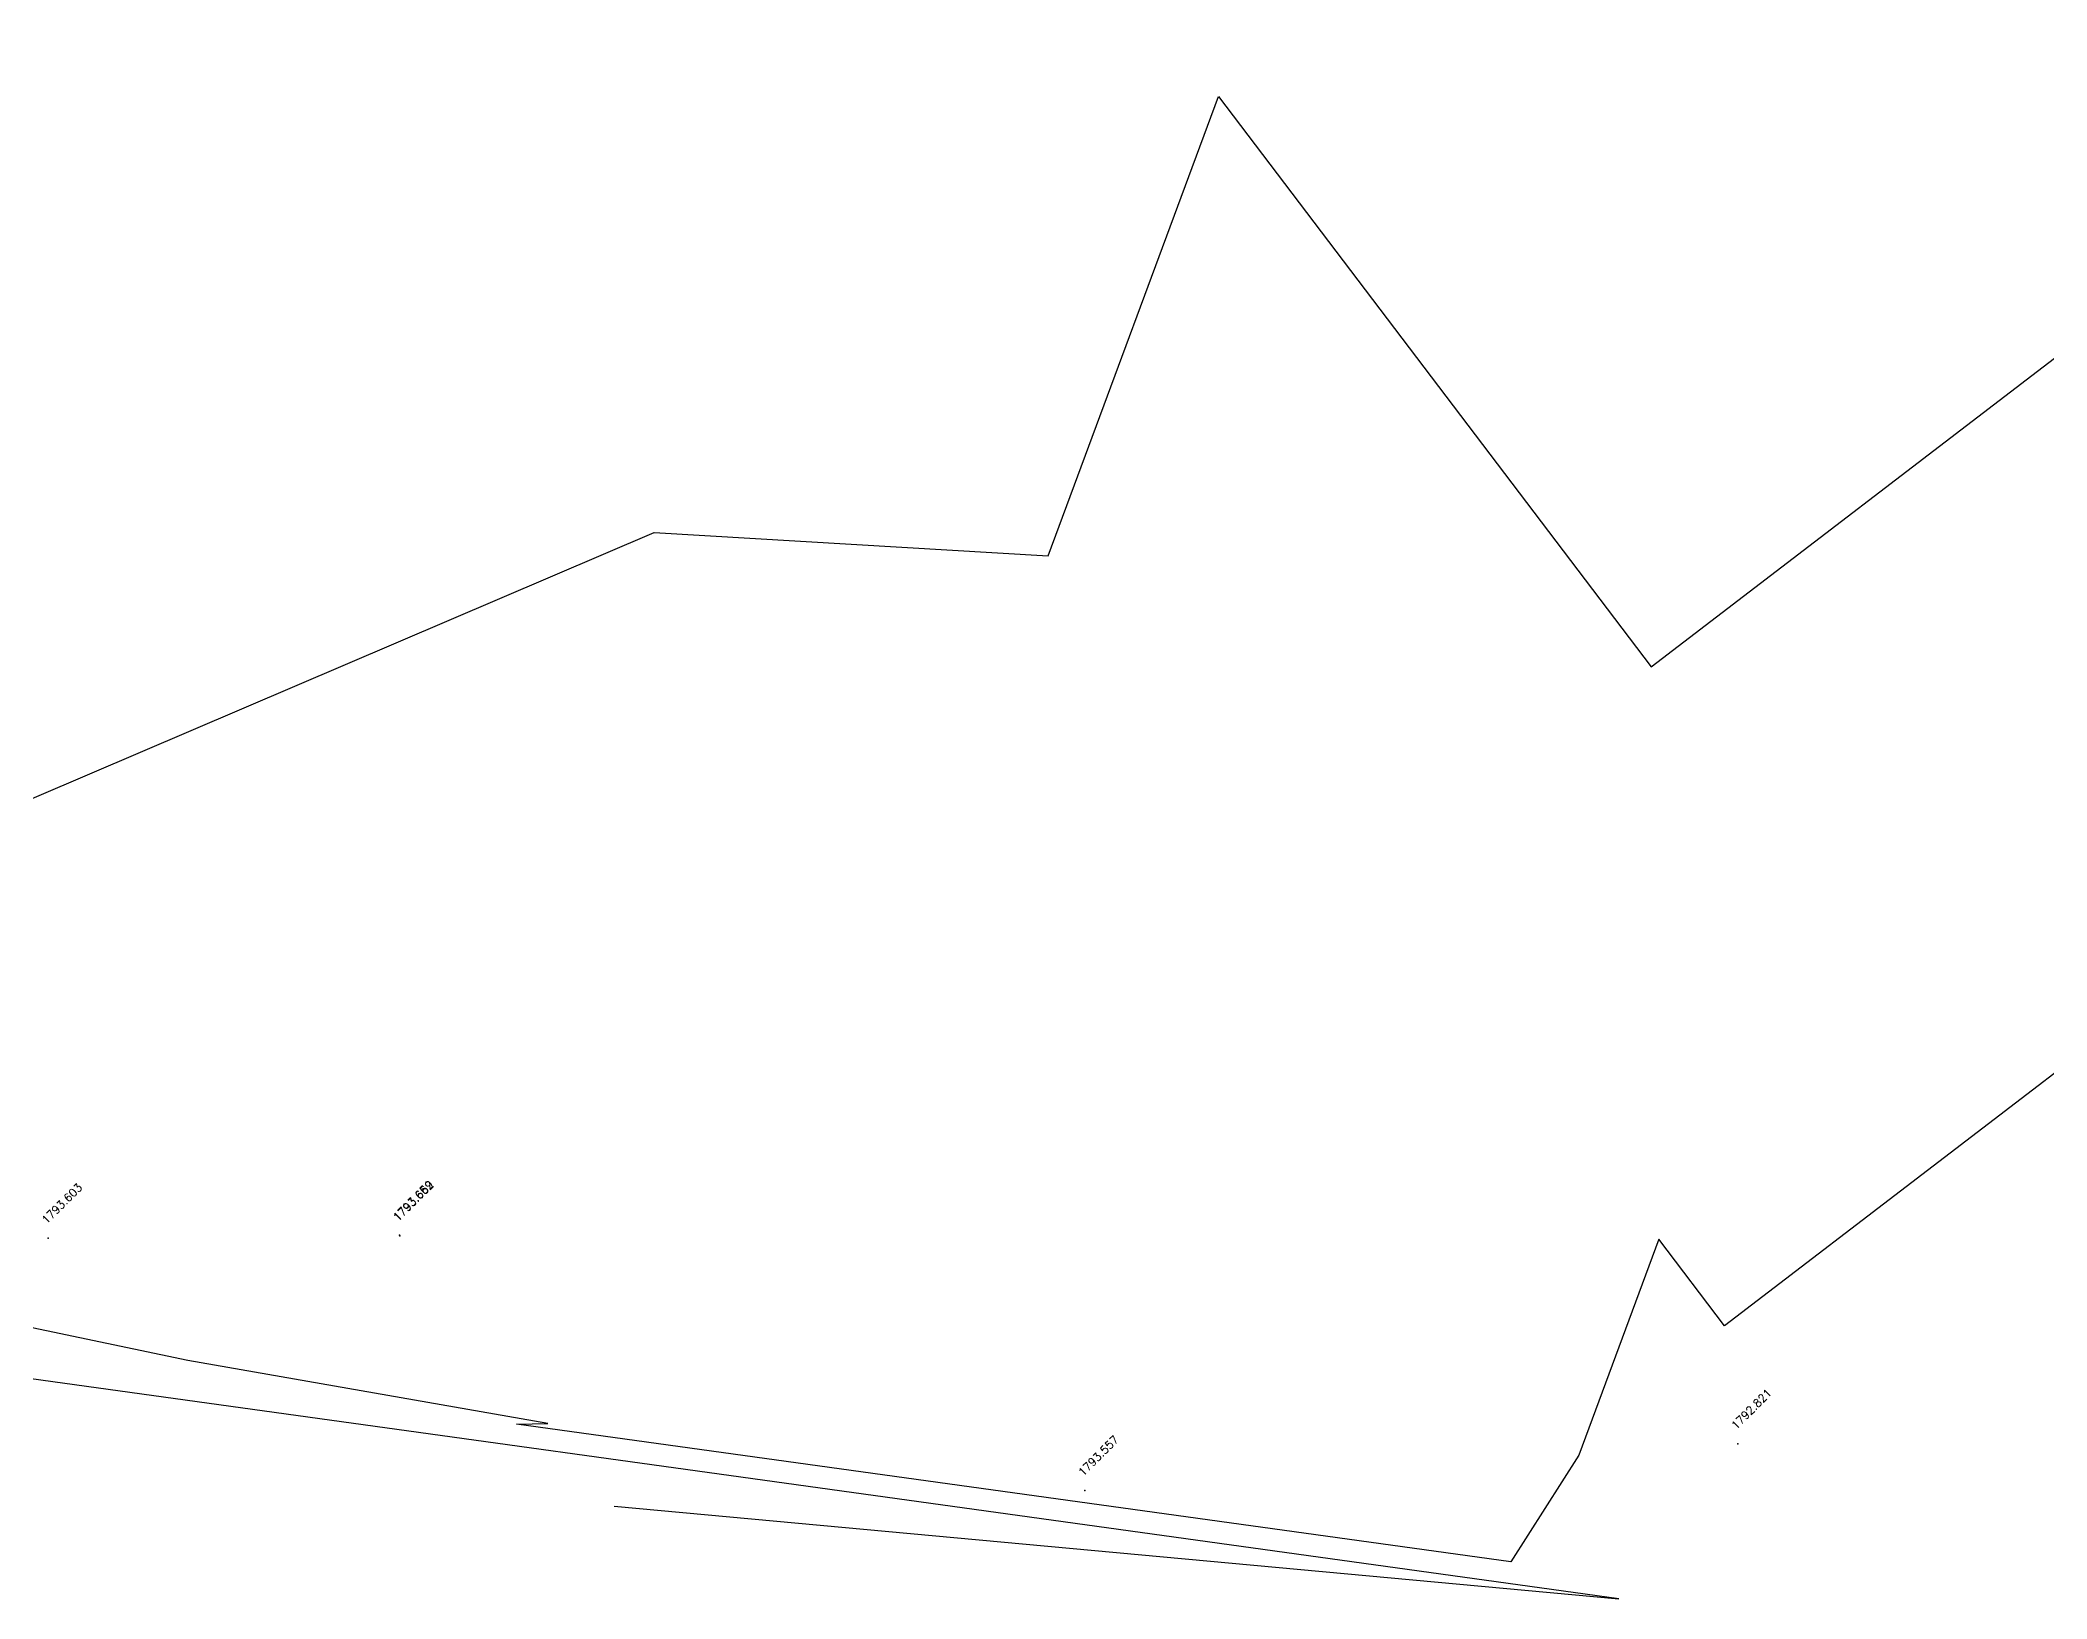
# Model space of a CAD drawing. Header units: inches. Extents: x 9956484 to 9957113, y 272553 to 273016.
# Drawn here: x 9956834.3 to 9956897, y 272556.9 to 272605.6 of the extents above; entities that cross this region are included whole.
import ezdxf
from ezdxf.enums import TextEntityAlignment as Align

# ---------------------------------------------------------------- set-up
doc = ezdxf.new("R2010")
doc.units = ezdxf.units.IN
doc.header["$MEASUREMENT"] = 0
for name, color, linetype in [('Contour', 4, 'Continuous'), ('Points', 7, 'Continuous'), ('Points-ELV', 6, 'Continuous'), ('Points-NUM', 4, 'Continuous'), ('Points-TXT', 3, 'Continuous')]:
    doc.layers.add(name, color=color, linetype=linetype)
doc.styles.add('romans', font='romans.shx')

# ---------------------------------------------------------------- blocks, each defined once
blk = doc.blocks.new('POINTS')
at = {"layer": 'Points'}
blk.add_line((0, 0), (0, 0), dxfattribs=at)
blk.add_point((0, 0), dxfattribs=at)
at = {"layer": 'Points-ELV', "style": 'romans'}
blk.add_attdef('ELEV', text='', height=1, rotation=45, dxfattribs=at).set_placement((0, 0), align=Align.BOTTOM_LEFT)
at = {"layer": 'Points-NUM', "style": 'romans'}
blk.add_attdef('PTNUM', text='', height=1, dxfattribs=at).set_placement((0, 0), align=Align.BOTTOM_RIGHT)
at = {"layer": 'Points-TXT', "style": 'romans'}
blk.add_attdef('DESC', text='', height=1, dxfattribs=at).set_placement((0, 0), align=Align.BOTTOM_RIGHT)

msp = doc.modelspace()

# ---------------------------------------------------------------- linework, layer by layer
at = {"layer": 'Contour'}
for points, elevation in [([(9956809.433, 272667.283), (9956810.751, 272653.563), (9956808.043, 272652.952), (9956808.329, 272651.82), (9956805.085, 272636.407), (9956811.742, 272651.2), (9956836.979, 272640.32), (9956844.485, 272637.328), (9956846.396, 272636.259), (9956846.542, 272634.826), (9956841.015, 272630.745), (9956821.193, 272604.377), (9956817.158, 272600.303), (9956822.445, 272602.053), (9956830.618, 272583.016), (9956831.179, 272581.498), (9956832.591, 272581.277), (9956853.469, 272590.198), (9956865.779, 272589.472), (9956871.094, 272603.819), (9956884.614, 272586.005), (9956897.703, 272596.016)], 1794), ([(9956852.221, 272559.795), (9956883.603, 272556.896), (9956817.309, 272566.08), (9956820.019, 272566.115), (9956788.584, 272571.635), (9956774.341, 272574.622), (9956785.023, 272588.36), (9956783.181, 272598.893), (9956781.501, 272599), (9956774.658, 272610.168), (9956775.733, 272611.153), (9956774.3, 272613.54), (9956767.961, 272614.791), (9956772.988, 272626.381), (9956774.352, 272646.129), (9956776.343, 272646.421), (9956778.852, 272659.751)], 1792), ([(9956906.995, 272580.79), (9956886.907, 272565.425), (9956884.854, 272568.129), (9956882.356, 272561.386), (9956880.232, 272558.053), (9956849.171, 272562.355), (9956850.14, 272562.368), (9956838.895, 272564.343), (9956803.317, 272571.804)], 1793)]:
    msp.add_lwpolyline(points, dxfattribs=dict(at, elevation=elevation))

# ---------------------------------------------------------------- block references
at = {"layer": 'Points', "linetype": 'Continuous'}
ref = msp.add_blockref('POINTS', (9956834.539, 272568.158, 1793.603), dxfattribs=at)
ref.add_attrib('ELEV', '1793.603', dxfattribs={"layer": 'Points-ELV', "height": 0.25, "rotation": 45, "style": 'romans'}).set_placement((9956834.539, 272568.533, 1793.603), align=Align.BOTTOM_LEFT)
ref = msp.add_blockref('POINTS', (9956845.509, 272568.25, 1793.659), dxfattribs=at)
ref.add_attrib('ELEV', '1793.659', dxfattribs={"layer": 'Points-ELV', "height": 0.25, "rotation": 45, "style": 'romans'}).set_placement((9956845.509, 272568.625, 1793.659), align=Align.BOTTOM_LEFT)
ref = msp.add_blockref('POINTS', (9956845.517, 272568.237, 1793.662), dxfattribs=at)
ref.add_attrib('ELEV', '1793.662', dxfattribs={"layer": 'Points-ELV', "height": 0.25, "rotation": 45, "style": 'romans'}).set_placement((9956845.517, 272568.612, 1793.662), align=Align.BOTTOM_LEFT)
ref = msp.add_blockref('POINTS', (9956887.317, 272561.741, 1792.821), dxfattribs=at)
ref.add_attrib('ELEV', '1792.821', dxfattribs={"layer": 'Points-ELV', "height": 0.25, "rotation": 45, "style": 'romans'}).set_placement((9956887.317, 272562.116, 1792.821), align=Align.BOTTOM_LEFT)
ref = msp.add_blockref('POINTS', (9956866.918, 272560.281, 1793.557), dxfattribs=at)
ref.add_attrib('ELEV', '1793.557', dxfattribs={"layer": 'Points-ELV', "height": 0.25, "rotation": 45, "style": 'romans'}).set_placement((9956866.918, 272560.656, 1793.557), align=Align.BOTTOM_LEFT)

doc.saveas('drawing.dxf')
